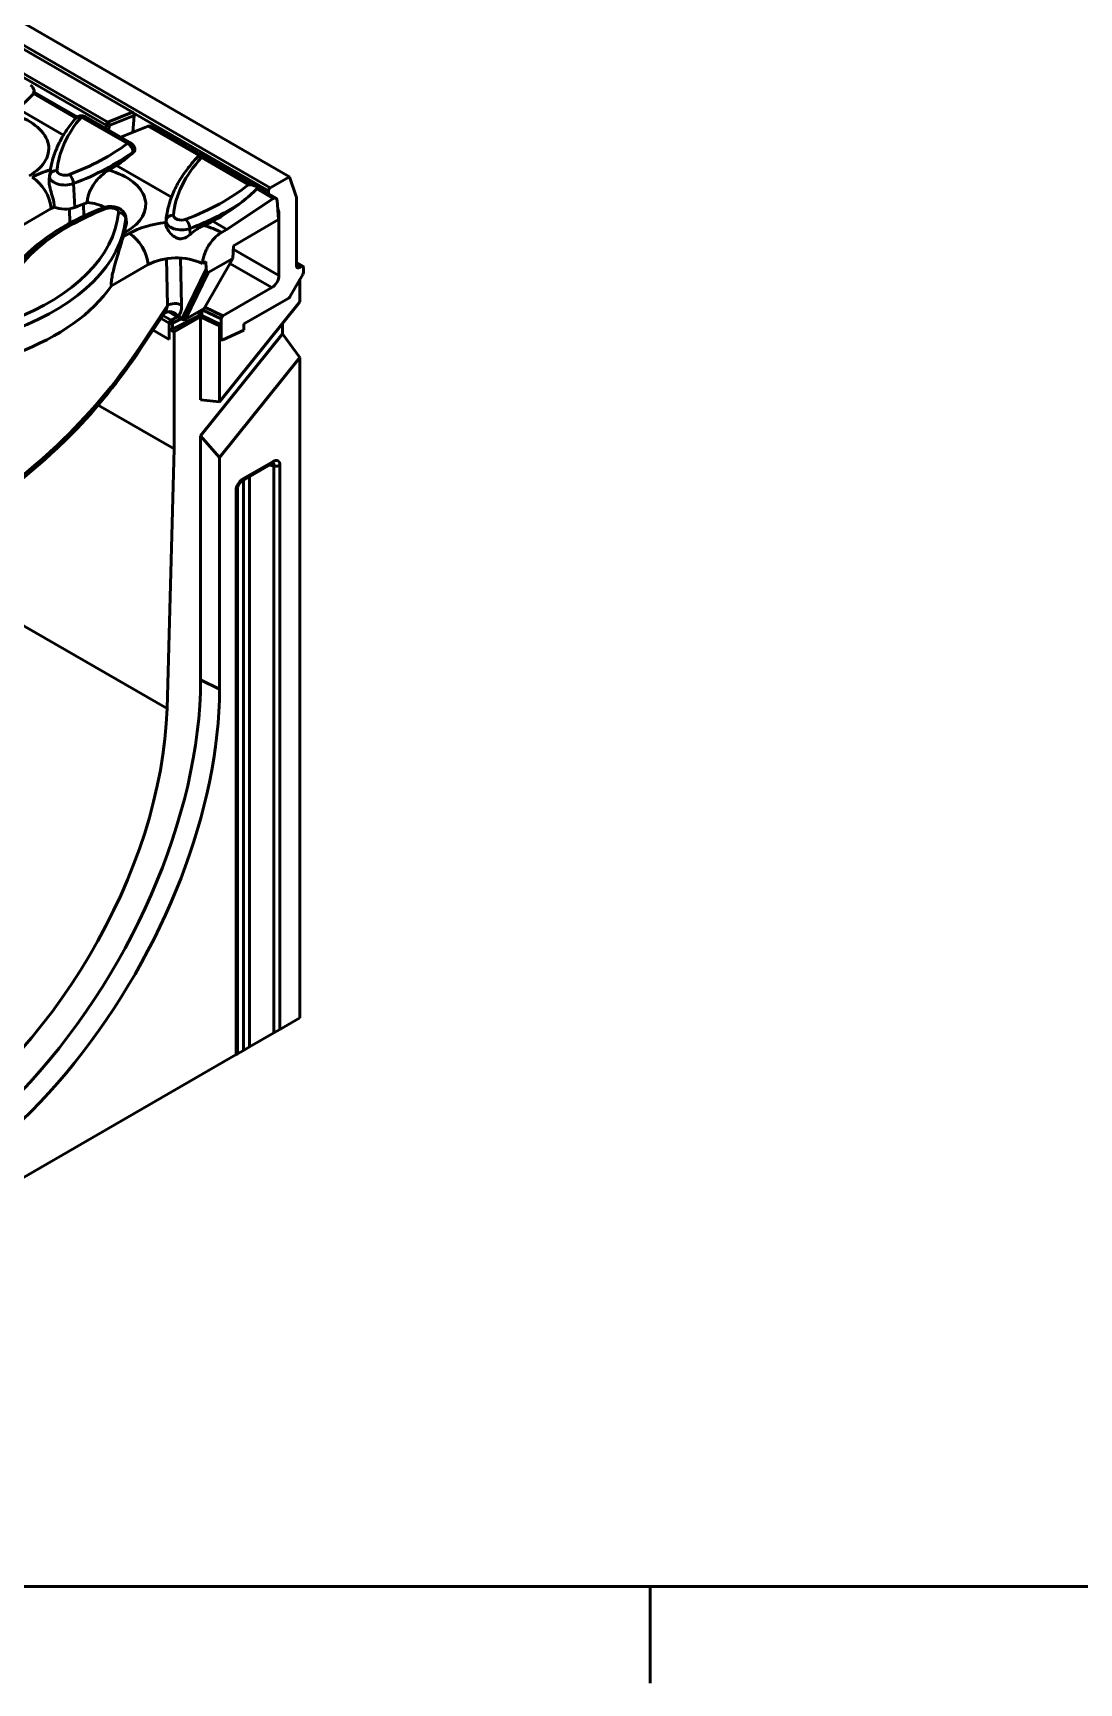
# Model space of a CAD drawing. Header units: millimetres. Extents: x 0 to 2219, y -32 to 1188.
# Drawn here: x 370.5 to 455.2, y 32.2 to 165.8 of the extents above; entities that cross this region are included whole.
import ezdxf

# ---------------------------------------------------------------- set-up
doc = ezdxf.new("R2010")
doc.units = ezdxf.units.MM
doc.header["$LTSCALE"] = 2
doc.layers.get('0').update_dxf_attribs({"lineweight": 50})
for name, color, linetype, lineweight in [('Rahmen (ISO)', 7, 'Continuous', 50), ('Sichtbar (ISO)', 7, 'Continuous', 50), ('Sichtbar schmal (ISO)', 7, 'Continuous', 50)]:
    doc.layers.add(name, color=color, linetype=linetype, lineweight=lineweight)

# ---------------------------------------------------------------- blocks, each defined once
blk = doc.blocks.new('Ränder Standardrahmen')
at = {"layer": 'Rahmen (ISO)'}
blk.add_line((210.25, 20), (210.25, 16.1), dxfattribs=at)
at = {"layer": 'Rahmen (ISO)', "flags": 128}
blk.add_lwpolyline([(20, 20), (20, 574), (821, 574), (821, 20), (20, 20)], dxfattribs=at)

msp = doc.modelspace()

# ---------------------------------------------------------------- linework, layer by layer
at = {"layer": 'Sichtbar (ISO)'}
for p, q in [((391.2896, 154.1523), (249.8683, 235.802)), ((368.9163, 164.955), (378.5908, 159.3694)), ((370.6109, 161.1254), (370.6291, 160.9923)), ((374.1084, 158.9907), (370.628, 161.0001)), ((373.001, 157.5261), (369.315, 159.6542)), ((374.7441, 159.0131), (378.4678, 156.8632)), ((378.7334, 159.1125), (378.6204, 157.7373)), ((379.8615, 158.2294), (377.6871, 157.3673)), ((380.1345, 158.2324), (384.0728, 155.9586)), ((378.763, 156.4178), (378.7715, 156.3584)), ((381.7398, 152.4807), (377.2947, 155.0471)), ((384.0804, 155.9542), (384.0734, 155.9583)), ((388.5318, 153.3842), (384.0804, 155.9542)), ((371.88, 154.3029), (371.8424, 153.9532)), ((389.734, 153.2542), (391.2896, 154.1523)), ((391.2896, 154.1523), (391.8481, 152.5403)), ((389.9859, 152.384), (386.2287, 149.8891)), ((388.85, 153.2005), (388.5318, 153.3842)), ((388.85, 153.2005), (390.2071, 152.417)), ((389.5926, 152.7718), (389.5926, 153.0092)), ((391.8553, 152.4928), (391.8553, 146.9671)), ((367.445, 148.933), (372.008, 151.5674)), ((390.2889, 152.2617), (390.4147, 150.6729)), ((390.4411, 146.1506), (390.4411, 151.3058)), ((378.0506, 150.8469), (378.0935, 150.4477)), ((381.3081, 150.674), (381.286, 150.4688)), ((386.2287, 149.8891), (385.0984, 150.5417)), ((386.2287, 149.8891), (385.7953, 149.6389)), ((386.7507, 148.5575), (390.4147, 150.6729)), ((386.7053, 147.5311), (386.7507, 148.5575)), ((376.8731, 145.3042), (379.8647, 147.0313)), ((384.2443, 147.1104), (384.5328, 147.277)), ((384.3902, 143.4884), (386.7053, 147.5311)), ((384.5328, 147.277), (384.5612, 146.6681)), ((384.7167, 146.3829), (386.7053, 147.5311)), ((392.3796, 146.8954), (391.8553, 147.1981)), ((392.3796, 146.2422), (391.3311, 144.4261)), ((392.1382, 145.824), (391.3311, 144.4261)), ((392.1382, 146.8038), (392.2796, 146.8855)), ((392.1382, 144.0197), (392.1382, 145.824)), ((392.421, 146.8038), (392.421, 146.3816)), ((385.9108, 142.8819), (389.8754, 145.1708)), ((391.2311, 144.3205), (387.6127, 142.2315)), ((391.2311, 144.3205), (387.6127, 142.2315)), ((381.148, 143.0634), (379.2435, 140.2055)), ((381.5312, 143.2172), (382.6376, 142.5784)), ((384.3601, 143.4574), (382.8376, 142.5784)), ((385.6328, 135.9268), (392.1382, 144.0197)), ((381.5616, 140.9731), (380.257, 141.7263)), ((381.5616, 140.9731), (381.5616, 141.8059)), ((381.5616, 141.8059), (381.9558, 141.5783)), ((383.9479, 142.8991), (381.8369, 141.8017)), ((381.9558, 141.5783), (384.0948, 142.8132)), ((384.0948, 142.8132), (385.6328, 142.0682)), ((384.0948, 136.0842), (384.0948, 142.8132)), ((385.7689, 142.1467), (384.2103, 142.9018)), ((385.6328, 142.0682), (385.7689, 142.1467)), ((385.6328, 142.0682), (385.6328, 135.9268)), ((385.7689, 142.6366), (385.7689, 141.0229)), ((385.7689, 141.0229), (385.7689, 142.1467)), ((387.6127, 141.7166), (385.8961, 140.9338)), ((387.6127, 141.7166), (385.8961, 140.9338)), ((387.6127, 142.2315), (387.6127, 141.7166)), ((387.6127, 142.2315), (387.6127, 141.7166)), ((390.7239, 142.2603), (390.7239, 141.4222)), ((381.9558, 132.1069), (381.9558, 141.5783)), ((390.7239, 141.4222), (384.0948, 133.1755)), ((390.7239, 141.4222), (392.1382, 139.5171)), ((392.1382, 139.5171), (385.6328, 131.4243)), ((392.1382, 86.0565), (392.1382, 139.5171)), ((375.8056, 135.6577), (381.9558, 132.1069)), ((384.0948, 136.0842), (385.6328, 135.9268)), ((384.0948, 113.4193), (384.0948, 133.1755)), ((385.6328, 131.4243), (384.0948, 133.1755)), ((381.3795, 111.0851), (381.9558, 132.1069)), ((385.6328, 131.4243), (385.6328, 112.6743)), ((387.4349, 129.5068), (389.8875, 130.9228)), ((387.0885, 83.1411), (387.0885, 128.9068)), ((392.1382, 86.0565), (390.5167, 85.1204)), ((390.0339, 84.8416), (388.0551, 83.6991)), ((390.5167, 85.1204), (390.0339, 84.8416)), ((386.9714, 83.0735), (332.1755, 51.437)), ((387.0885, 83.1411), (386.9714, 83.0735)), ((387.5722, 83.4204), (387.0885, 83.1411)), ((387.5722, 83.4204), (388.0551, 83.6991))]:
    msp.add_line(p, q, dxfattribs=at)
for centre, radius, start, end in [((370.0157, 161.0502), 0.6, 7.757544, 60), ((374.4441, 158.4935), 0.6, 60, 139.371056), ((378.1678, 156.3436), 0.6, 8.144022, 60), ((382.7376, 142.7516), 0.2, 240, 300)]:
    msp.add_arc(centre, radius, start, end, dxfattribs=at)
for centre, major_axis, ratio, start_param, end_param in [((353.3878, 166.3979), (-19.9092, -1.4014), 0.61880243, 2.45327861, 2.56373048), ((378.5872, 159.2074), (0.1061, -0.1717), 0.59022288, 0.67500833, 1.9936861), ((379.8628, 157.9274), (0.3175, 0.2669), 0.63225014, 0.22560301, 1.08592864), ((377.4882, 157.5747), (0.3994, 0.0261), 0.61956219, 5.03021024, 5.19252684), ((362.9085, 162.9937), (-19.91, 0), 0.57735027, 2.33348901, 2.37829988), ((362.816, 162.9053), (-19.8947, -1.4004), 0.61880243, 2.34132502, 2.44665318), ((379.6726, 155.7726), (11.2527, 3.5623), 0.58577705, 5.27875889, 5.43084342), ((389.734, 153.0909), (0.1, 0.1732), 0.57735027, 0.78539816, 2.35619449), ((390.0071, 152.0706), (0.2, 0.3464), 0.57735027, 5.58505361, 7.14351094), ((391.7139, 152.4112), (-0.1, -0.1732), 0.57735027, 2.35619449, 2.67794504), ((374.2707, 150.261), (3.2, 0), 0.57735027, 2.25555422, 2.35619449), ((373.1191, 152.3571), (-1.445, 0), 0.57735027, 0.92262554, 2.15050752), ((362.9085, 161.3607), (-20.085, 0), 0.57735027, 2.15050752, 2.21221975), ((374.2707, 150.261), (3.2, 0), 0.57735027, 0.86719561, 1.36454847), ((372.2441, 159.4127), (-19.8801, -1.3993), 0.61880243, 2.22956748, 2.39866402), ((390.1583, 151.1425), (0.2, 0.3464), 0.57735027, 5.49778714, 6.32497654), ((381.3449, 148.5498), (-0.0261, -2.2998), 0.0635231, 3.75452952, 3.77684402), ((401.1579, 149.7577), (-19.91, 0), 0.57735027, 6.22128195, 6.22450266), ((372.3366, 159.3648), (-19.91, 0), 0.57735027, 2.21812649, 2.2665647), ((358.1944, 151.1998), (19.91, 0), 0.57735027, 6.11489772, 6.14293155), ((382.1274, 145.725), (3.2, 0), 0.57735027, 0.84793893, 2.35619449), ((392.1382, 147.1304), (-0.2, -0.3464), 0.57735027, 5.49778714, 7.06858347), ((384.7024, 146.7582), (-0.0187, -0.384), 0.36731162, 4.96705662, 6.5155666), ((389.8754, 145.824), (0.4, 0.6928), 0.57735027, 3.92699082, 5.49778714), ((392.2796, 146.7222), (0.1, 0.1732), 0.57735027, 5.49778714, 7.06858347), ((392.2796, 146.2999), (-0.1, -0.1732), 0.57735027, 1.57079633, 2.35619449), ((358.1944, 149.5669), (20.085, 0), 0.57735027, 5.29210017, 5.90675937), ((391.2311, 144.4838), (-0.1, -0.1732), 0.57735027, 0.78539816, 1.57079633), ((391.2311, 144.4838), (-0.1, -0.1732), 0.57735027, 0.78539816, 1.57079633), ((381.7025, 142.4911), (-0.5284, 0.6007), 0.83457748, 4.58380736, 6.27525595), ((384.0818, 142.8133), (-0.2, 0), 0.57735027, 4.01425728, 5.44542727), ((384.2654, 143.6336), (0.0917, -0.1779), 0.60672809, 0.02906957, 0.37462515), ((381.703, 141.8875), (-0.2, 0), 0.57735027, 0.78539816, 2.30383461), ((385.9108, 142.7186), (0.1008, 0.1732), 0.57734188, 0.78921066, 2.36000699), ((385.9108, 141.1047), (0.1007, 0.1731), 0.57780492, 2.35957006, 3.82604658), ((385.9108, 141.1047), (0.1007, 0.1731), 0.57780492, 2.35957006, 3.82604658), ((362.1568, 99.1204), (-16.6, -28.752), 0.57735027, 5.49778714, 8.6393798), ((360.7426, 99.9369), (-16.5125, -28.6005), 0.57735027, 6.2639789, 8.6393798), ((360.7426, 99.9369), (-14.6, -25.2879), 0.57735027, 5.52994393, 8.60722301)]:
    msp.add_ellipse(centre, major_axis=major_axis, ratio=ratio, start_param=start_param, end_param=end_param, dxfattribs=at)
for points, knots in [([(370.5381, 160.8422), (370.5431, 160.8477), (370.5479, 160.8532), (370.557, 160.8643), (370.5613, 160.8699), (370.5654, 160.8756)], [0.0000000002, 0.0000000002, 0.0000000002, 0.0000000002, 0.0073447645, 0.0073447645, 0.0146939443, 0.0146939443, 0.0146939443, 0.0146939443]), ([(370.629, 160.9923), (370.63, 160.9849), (370.6273, 160.9744), (370.6148, 160.9489), (370.6066, 160.9352), (370.5872, 160.906), (370.577, 160.8917), (370.5654, 160.8756)], [-0.0807141786, -0.0807141786, -0.0807141786, -0.0807141786, -0.0473749197, -0.0473749197, -0.0207686777, -0.0207686777, -0.0000178233, -0.0000178233, -0.0000178233, -0.0000178233]), ([(373.9887, 158.8842), (373.7487, 158.6043), (373.527, 158.318), (373.1224, 157.7336), (372.9394, 157.4356), (372.614, 156.8298), (372.4715, 156.5219), (372.2287, 155.8984), (372.1284, 155.5827), (371.9713, 154.946), (371.9145, 154.6251), (371.88, 154.3029)], [3.467065974, 3.467065974, 3.467065974, 3.467065974, 3.546670272, 3.546670272, 3.626274569, 3.626274569, 3.705878866, 3.705878866, 3.785483164, 3.785483164, 3.865087461, 3.865087461, 3.865087461, 3.865087461]), ([(378.6518, 156.0978), (378.6919, 156.1321), (378.7229, 156.1704), (378.764, 156.2494), (378.7788, 156.2979), (378.7719, 156.355), (378.7717, 156.3567), (378.7715, 156.3584)], [0, 0, 0, 0, 0.049672451, 0.049672451, 0.098524278, 0.098524278, 0.100020886, 0.100020886, 0.100020886, 0.100020886]), ([(384.0728, 155.9586), (383.7555, 155.6446), (383.4624, 155.3208), (382.9276, 154.6559), (382.6858, 154.3148), (382.2566, 153.6177), (382.0691, 153.2617), (381.7512, 152.538), (381.6209, 152.1703), (381.4195, 151.427), (381.3486, 151.0513), (381.3081, 150.674)], [3.398970865, 3.398970865, 3.398970865, 3.398970865, 3.492194184, 3.492194184, 3.585417504, 3.585417504, 3.678640823, 3.678640823, 3.771864142, 3.771864142, 3.865087461, 3.865087461, 3.865087461, 3.865087461]), ([(384.1774, 155.6953), (384.1772, 155.696), (384.177, 155.6967), (384.1593, 155.7663), (384.142, 155.8256), (384.1111, 155.9107), (384.0968, 155.9403), (384.083, 155.9525), (384.0817, 155.9535), (384.0804, 155.9542)], [-0.000916489, -0.000916489, -0.000916489, -0.000916489, 0, 0, 0.090785002, 0.090785002, 0.173500689, 0.173500689, 0.182100723, 0.182100723, 0.182100723, 0.182100723]), ([(372.2468, 151.6921), (372.2452, 151.953), (372.1942, 152.2074), (372.0733, 152.6612), (372.004, 152.8703), (371.8976, 153.241), (371.8574, 153.402), (371.8256, 153.662), (371.8226, 153.76), (371.832, 153.853)], [-3.07038747, -3.07038747, -3.07038747, -3.07038747, -2.901341479, -2.901341479, -2.748096948, -2.748096948, -2.622729619, -2.622729619, -2.539880525, -2.539880525, -2.539880525, -2.539880525]), ([(376.6637, 154.683), (376.5606, 154.6262), (376.4572, 154.5595), (376.1069, 154.3017), (375.8666, 154.0699), (375.472, 153.5833), (375.3085, 153.3349), (375.0821, 152.8722), (375.0051, 152.6611), (374.936, 152.3199), (374.9237, 152.1921), (374.926, 152.0694)], [-2.722822417, -2.722822417, -2.722822417, -2.722822417, -2.614029808, -2.614029808, -2.351259793, -2.351259793, -2.127811428, -2.127811428, -1.951431562, -1.951431562, -1.840039409, -1.840039409, -1.840039409, -1.840039409]), ([(388.5318, 153.3842), (388.4944, 153.4058), (388.454, 153.4243), (388.3469, 153.4635), (388.2776, 153.4802), (388.1331, 153.5006), (388.0573, 153.504), (387.9807, 153.5006), (387.9798, 153.5006), (387.9788, 153.5006)], [0.399657718, 0.399657718, 0.399657718, 0.399657718, 0.435350029, 0.435350029, 0.490202578, 0.490202578, 0.547078004, 0.547078004, 0.547797067, 0.547797067, 0.547797067, 0.547797067]), ([(388.6503, 153.1551), (388.6513, 153.1561), (388.6522, 153.157), (388.6559, 153.1605), (388.6586, 153.163), (388.6626, 153.1666), (388.6638, 153.1676), (388.666, 153.1695), (388.6669, 153.1703), (388.6687, 153.1717), (388.6695, 153.1724), (388.6716, 153.1741), (388.6727, 153.175), (388.6769, 153.1782), (388.6798, 153.1805), (388.7121, 153.2032), (388.743, 153.2147), (388.7914, 153.2184), (388.8092, 153.2164), (388.8342, 153.2085), (388.8424, 153.2049), (388.85, 153.2005)], [-0.3714370859, -0.3714370859, -0.3714370859, -0.3714370859, -0.3701333113, -0.3701333113, -0.3664228187, -0.3664228187, -0.3647684791, -0.3647684791, -0.3635407701, -0.3635407701, -0.3624006068, -0.3624006068, -0.3608444359, -0.3608444359, -0.3569723632, -0.3569723632, -0.3191901437, -0.3191901437, -0.2960748, -0.2960748, -0.2837593682, -0.2837593682, -0.2837593682, -0.2837593682]), ([(376.2367, 151.6349), (375.2119, 151.2475), (374.247, 150.804), (372.4687, 149.8173), (371.6553, 149.274), (370.2081, 148.1022), (369.5742, 147.4735), (368.5106, 146.1472), (368.081, 145.4493), (367.4488, 144.0063), (367.2467, 143.2612), (367.1659, 142.5091)], [2.93590568, 2.93590568, 2.93590568, 2.93590568, 3.121742036, 3.121742036, 3.307578392, 3.307578392, 3.493414749, 3.493414749, 3.679251105, 3.679251105, 3.865087461, 3.865087461, 3.865087461, 3.865087461]), ([(378.0506, 150.8469), (378.0406, 150.9397), (378.0146, 151.0289), (377.9366, 151.1975), (377.8825, 151.2744), (377.748, 151.4217), (377.6645, 151.4855), (377.4656, 151.6038), (377.3475, 151.6499), (377.0942, 151.7164), (376.958, 151.7336), (376.6863, 151.7362), (376.5509, 151.7219), (376.3572, 151.6758), (376.2965, 151.6575), (376.2367, 151.6349)], [0.84730152, 0.84730152, 0.84730152, 0.84730152, 1.04618125, 1.04618125, 1.27053191, 1.27053191, 1.55604408, 1.55604408, 1.92906516, 1.92906516, 2.33958728, 2.33958728, 2.74695421, 2.74695421, 2.93590568, 2.93590568, 2.93590568, 2.93590568]), ([(377.9504, 149.7631), (377.9479, 149.7529), (377.9454, 149.7426), (377.9321, 149.6879), (377.9207, 149.6413), (377.9089, 149.5929)], [1.0402994883, 1.0402994883, 1.0402994883, 1.0402994883, 1.0546564987, 1.0546564987, 1.1167000163, 1.1167000163, 1.1167000163, 1.1167000163]), ([(383.2576, 149.4838), (383.1276, 149.3703), (382.9856, 149.2716), (382.7673, 149.1742), (382.6914, 149.1491), (382.5598, 149.1259), (382.5063, 149.1217), (382.3999, 149.1251), (382.3483, 149.1322), (382.2263, 149.1614), (382.1583, 149.1879), (381.9728, 149.2832), (381.859, 149.3708), (381.6348, 149.5884), (381.5214, 149.7306), (381.366, 149.9951), (381.3175, 150.1088), (381.2784, 150.282), (381.2736, 150.3445), (381.2792, 150.4019)], [-1.360237042, -1.360237042, -1.360237042, -1.360237042, -1.215763575, -1.215763575, -1.143593234, -1.143593234, -1.094718785, -1.094718785, -1.047138776, -1.047138776, -0.980926743, -0.980926743, -0.857172388, -0.857172388, -0.709442108, -0.709442108, -0.593761463, -0.593761463, -0.520618514, -0.520618514, -0.520618514, -0.520618514]), ([(384.3434, 150.1953), (384.2724, 150.1642), (384.2009, 150.1298), (383.8314, 149.9357), (383.5354, 149.7265), (383.2576, 149.4838)], [-3.03452597, -3.03452597, -3.03452597, -3.03452597, -2.969324785, -2.969324785, -2.697749791, -2.697749791, -2.697749791, -2.697749791]), ([(385.7953, 149.6389), (385.6992, 149.5834), (385.5943, 149.5119), (385.3888, 149.346), (385.2882, 149.2517), (385.1106, 149.0643), (385.0172, 148.954), (384.8429, 148.719), (384.762, 148.5943), (384.6261, 148.359), (384.5586, 148.2267), (384.4421, 147.9585), (384.3932, 147.8225), (384.3196, 147.5753), (384.2882, 147.4412), (384.2571, 147.2425), (384.2494, 147.1751), (384.2443, 147.1104)], [0.814738354, 0.814738354, 0.814738354, 0.814738354, 0.916662591, 0.916662591, 1.018586827, 1.018586827, 1.120511472, 1.120511472, 1.222436117, 1.222436117, 1.324301195, 1.324301195, 1.426166274, 1.426166274, 1.527934049, 1.527934049, 1.581400378, 1.581400378, 1.581400378, 1.581400378]), ([(377.8231, 149.2745), (377.7436, 149.0052), (377.6473, 148.6799), (377.411, 147.894), (377.266, 147.422), (377.052, 146.6337), (376.9548, 146.2481), (376.8893, 145.8011), (376.8765, 145.6886), (376.8654, 145.4814), (376.8663, 145.3861), (376.8731, 145.3042)], [-1.17413138, -1.17413138, -1.17413138, -1.17413138, -0.82821986, -0.82821986, -0.41657877, -0.41657877, -0.15549961, -0.15549961, -0.07774981, -0.07774981, -0.0059838, -0.0059838, -0.0059838, -0.0059838]), ([(381.6267, 143.203), (381.6267, 143.203), (381.6266, 143.2031), (381.6249, 143.2036), (381.6176, 143.2059), (381.5963, 143.2106), (381.5814, 143.2132), (381.5396, 143.2175), (381.5098, 143.2183), (381.4335, 143.2125), (381.3847, 143.2025), (381.307, 143.1751), (381.2764, 143.1609), (381.2212, 143.1291), (381.1963, 143.1109), (381.1781, 143.0952)], [0.122184958, 0.122184958, 0.122184958, 0.122184958, 0.12541462, 0.12541462, 0.148238692, 0.148238692, 0.171893312, 0.171893312, 0.205727645, 0.205727645, 0.254297805, 0.254297805, 0.287754843, 0.287754843, 0.321690516, 0.321690516, 0.321690516, 0.321690516]), ([(379.2435, 140.2055), (377.5885, 137.722), (375.6929, 135.3839), (373.3089, 132.9695), (372.9129, 132.5844), (372.5133, 132.2114)], [0, 0, 0, 0, 2.24242333, 2.24242333, 2.68248695, 2.68248695, 2.68248695, 2.68248695]), ([(372.5133, 132.2114), (369.6937, 129.5804), (366.7397, 127.2797), (363.2571, 125.0822), (362.7187, 124.7568), (362.1806, 124.4461)], [0, 0, 0, 0, 3.1081526, 3.1081526, 3.67568661, 3.67568661, 3.67568661, 3.67568661]), ([(389.8875, 130.9228), (389.897, 130.9283), (389.9057, 130.9327), (389.9207, 130.9396), (389.9269, 130.942), (389.9365, 130.9453), (389.9398, 130.9461), (389.9422, 130.9465), (389.9426, 130.9466), (389.9426, 130.9466)], [-0.751879414, -0.751879414, -0.751879414, -0.751879414, -0.65060519, -0.65060519, -0.549330966, -0.549330966, -0.448056742, -0.448056742, -0.400967064, -0.400967064, -0.400967064, -0.400967064]), ([(387.0885, 128.9068), (387.0885, 128.9311), (387.091, 128.9603), (387.1025, 129.025), (387.1117, 129.0606), (387.1371, 129.1341), (387.1532, 129.172), (387.1914, 129.2461), (387.2135, 129.2824), (387.2612, 129.3497), (387.2869, 129.3808), (387.3388, 129.435), (387.365, 129.4581), (387.4056, 129.4887), (387.421, 129.4987), (387.4349, 129.5068)], [-0.75187941, -0.75187941, -0.75187941, -0.75187941, -0.52954968, -0.52954968, -0.30451275, -0.30451275, -0.07760853, -0.07760853, 0.14996643, 0.14996643, 0.37743144, 0.37743144, 0.60387013, 0.60387013, 0.75187941, 0.75187941, 0.75187941, 0.75187941])]:
    msp.add_open_spline(points, degree=3, knots=knots, dxfattribs=at)
for points in [[(370.6102, 161.1312), (370.6103, 161.1308), (370.6103, 161.1305), (370.6103, 161.1302)], [(378.5908, 159.3694), (378.6057, 159.3608), (378.6211, 159.349), (378.6361, 159.3349)], [(378.7615, 156.4286), (378.7616, 156.4281), (378.7617, 156.4275), (378.7618, 156.4269)], [(371.832, 153.853), (371.8354, 153.8868), (371.8389, 153.9202), (371.8424, 153.9531)], [(378.0907, 150.3894), (378.0582, 150.2124), (378.0114, 150.0142), (377.9504, 149.7631)], [(378.0934, 150.4477), (378.0954, 150.4296), (378.0945, 150.4101), (378.0907, 150.3894)], [(381.1781, 143.0952), (381.1635, 143.0826), (381.1544, 143.072), (381.1496, 143.0658)]]:
    msp.add_open_spline(points, degree=3, dxfattribs=at)
at = {"layer": 'Sichtbar schmal (ISO)'}
for p, q in [((389.734, 153.2542), (248.3126, 234.9038)), ((367.8945, 163.2641), (376.461, 158.3182)), ((376.5901, 158.5554), (367.9763, 163.5286)), ((370.5281, 160.9152), (370.5381, 160.8422)), ((370.5654, 160.8756), (373.9975, 158.8941)), ((378.1678, 156.8335), (374.4441, 158.9834)), ((378.5908, 159.3694), (376.5901, 158.5554)), ((376.702, 158.286), (378.7334, 159.1125)), ((378.6361, 159.3349), (389.5926, 153.0092)), ((376.461, 158.3182), (376.4378, 158.0353)), ((376.6704, 157.9009), (376.702, 158.286)), ((379.8615, 158.2294), (383.971, 155.8567)), ((378.6406, 156.1752), (378.6518, 156.0978)), ((384.1774, 155.6953), (387.9788, 153.5006)), ((371.8732, 154.2365), (371.832, 153.853)), ((373.8027, 153.5934), (373.9107, 151.6592)), ((388.6503, 153.1551), (389.9859, 152.384)), ((373.5168, 150.3979), (373.4895, 151.5508)), ((374.6112, 151.9364), (374.6343, 150.9606)), ((390.3609, 151.3521), (390.4411, 151.3058)), ((377.9089, 149.5929), (378.0826, 149.6932)), ((378.051, 150.7619), (378.0907, 150.3894)), ((381.3013, 150.6077), (381.2792, 150.4019)), ((383.2308, 149.9645), (383.2576, 149.4838)), ((378.3155, 149.5588), (377.8231, 149.2745)), ((390.4411, 146.1506), (386.7388, 148.2882)), ((381.424, 143.7279), (381.3344, 147.5148)), ((382.4641, 147.5622), (382.5544, 143.7447)), ((386.4772, 147.1328), (389.8754, 145.1708)), ((391.8553, 147.1304), (392.2796, 146.8855)), ((392.1382, 146.8038), (391.8553, 146.9671)), ((384.5612, 146.6681), (382.5964, 142.6615)), ((382.8656, 142.6082), (384.7167, 146.3829)), ((379.1433, 140.3056), (381.424, 143.7279)), ((384.3902, 143.4884), (382.8656, 142.6082)), ((383.9479, 143.2194), (383.9479, 142.8991)), ((384.2103, 142.9018), (384.2103, 143.3709)), ((384.2299, 143.3822), (385.7689, 142.6366)), ((385.9108, 142.8819), (384.4485, 143.5903)), ((381.5616, 140.9731), (380.257, 141.7263)), ((380.8935, 142.6815), (381.5616, 142.2958)), ((381.703, 142.5407), (381.0507, 142.9173)), ((381.5616, 142.2958), (381.5616, 140.9731)), ((382.2291, 142.8142), (381.703, 142.5407)), ((381.8369, 142.2916), (382.5196, 142.6465)), ((381.8369, 141.8017), (381.8369, 142.2916)), ((382.5964, 142.6615), (382.2674, 142.8514)), ((389.9703, 131.1059), (387.5178, 129.6899)), ((387.5722, 129.5861), (387.5722, 83.4204)), ((388.0551, 83.6991), (388.0551, 129.8649)), ((389.6535, 130.7877), (390.0339, 130.7537)), ((390.0339, 130.7537), (390.0339, 84.8416)), ((390.5167, 85.1204), (390.5167, 130.7904)), ((386.9714, 128.7435), (386.9714, 83.0735)), ((360.209, 123.3079), (381.3795, 111.0851)), ((385.6328, 112.6743), (384.0948, 113.4193))]:
    msp.add_line(p, q, dxfattribs=at)
for centre, major_axis, ratio, start_param, end_param in [((366.414, 156.4301), (5.3909, 0), 0.57735027, 5.49778714, 7.4080796), ((391.7298, 154.0398), (-19.2902, 0), 0.57735027, 5.82326046, 6.22707289), ((374.4441, 158.4935), (-0.4554, 0.3907), 0.73165104, 5.27295778, 6.28318531), ((374.4441, 158.4935), (0.3, 0.5196), 0.57735027, 0, 0.78539816), ((376.6024, 158.3999), (-0.1, -0.1732), 0.57735027, 4.01425728, 5.49778714), ((376.6024, 158.3999), (-0.1993, 0.0164), 0.62707677, 0.83483136, 2.14484778), ((376.6024, 158.3999), (0.0754, -0.1853), 0.35307356, 0.77417057, 2.40936376), ((362.9085, 163.6469), (-19.2902, 0), 0.57735027, 2.15050752, 2.4833011), ((378.1678, 156.3436), (0.3, 0.5196), 0.57735027, 0, 0.78539816), ((378.1678, 156.3436), (0.3589, -0.4808), 0.64588028, 0.8005008, 2.28403066), ((362.9085, 163.1997), (19.8879, 0), 0.57735027, 5.29210017, 5.62489376), ((401.1579, 150.4109), (-19.2902, 0), 0.57735027, 5.7888103, 6.22707289), ((374.2707, 151.894), (-5.3909, 0), 0.57735027, 5.16077057, 5.49778714), ((370.4588, 152.2986), (1.1, -1.9053), 0.57735027, 0.87643294, 2.35619449), ((373.1191, 154.1961), (-1.2479, 0), 0.57735027, 6.22707289, 8.43369282), ((372.4699, 154.1745), (-0.5972, 0.0581), 0.81521151, 4.7915366, 6.27506646), ((391.7298, 153.5926), (-19.8879, 0), 0.57735027, 6.22128195, 6.22707289), ((373.1191, 154.6433), (-0.6502, 0), 0.57735027, 6.22707289, 8.43369282), ((373.4753, 153.8394), (0.2122, -0.5612), 0.4472624, 0.9563656, 2.43989547), ((374.2707, 151.894), (5.3909, 0), 0.57735027, 5.49778714, 7.39404228), ((372.3366, 160.018), (-19.2902, 0), 0.57735027, 2.15050752, 2.51646922), ((387.0157, 142.2459), (-19.2902, 0), 0.57735027, 5.29210017, 6.22707289), ((358.1944, 151.853), (19.2902, 0), 0.57735027, 5.29210017, 6.22707289), ((376.4489, 151.0737), (-0.2122, 0.5612), 0.4472624, 5.58148812, 6.28318531), ((376.8051, 151.2495), (0.6502, 0), 0.57735027, 6.22707289, 8.43369282), ((377.4543, 150.7385), (0.5972, -0.0581), 0.81521151, 0.16641408, 1.64994394), ((381.898, 150.5456), (-0.5972, 0.0581), 0.81521151, 4.7915366, 6.27506646), ((382.5472, 151.0145), (-0.6502, 0), 0.57735027, 6.22707289, 8.43369282), ((372.3366, 159.5708), (19.8879, 0), 0.57735027, 5.29210017, 5.57725188), ((358.1944, 151.4058), (19.8879, 0), 0.57735027, 5.29210017, 6.22707289), ((378.0826, 147.8969), (-1.1, 1.9053), 0.57735027, 5.49778714, 5.58290667), ((376.8051, 150.8023), (1.2479, 0), 0.57735027, 6.22707289, 6.34508866), ((382.1274, 147.3579), (-5.3909, 0), 0.57735027, 4.86983883, 5.49778714), ((382.5472, 150.5673), (-1.2479, 0), 0.57735027, 6.22707289, 8.43369282), ((401.1579, 149.9637), (-19.8879, 0), 0.57735027, 6.22128195, 6.22707289), ((382.9034, 150.2105), (-0.2122, 0.5612), 0.4472624, 4.09795826, 5.58148812), ((382.1274, 147.3579), (-5.3909, 0), 0.57735027, 3.96409896, 4.28876875), ((378.3155, 147.7625), (-1.1, 1.9053), 0.57735027, 4.0180256, 5.49778714), ((380.8569, 144.0692), (-0.2035, -1.3266), 0.46436565, 0.7842309, 1.38236658), ((381.9894, 143.3843), (-0.7998, -0.0189), 0.62166042, 3.91349589, 5.48292222), ((381.4219, 144.4296), (-0.6982, 1.6709), 0.53410572, 3.32004537, 4.08122585), ((381.703, 142.3774), (-0.1, -0.1732), 0.57735027, 3.92699082, 5.49778714), ((381.703, 142.3774), (-0.2, 0), 0.57735027, 0.78539816, 2.30383461), ((381.703, 142.3774), (0.0922, -0.1775), 0.54634285, 0.81024256, 2.38103889), ((382.7376, 142.7516), (0.1796, -0.0881), 0.79471604, 4.26158745, 5.81009744), ((382.7376, 142.7516), (-0.1, -0.1732), 0.57735027, 5.55014702, 6.28318531), ((382.7376, 142.7516), (0.1, -0.1732), 0.57735027, 0, 0.34555558), ((367.1662, 149.958), (-14.1196, -23.2535), 0.56204401, 1.10668965, 1.49595206), ((378.5778, 140.6492), (0.6657, -0.4436), 0.06143571, 0, 0.59813572), ((363.22, 162.8294), (-24.5016, -40.3517), 0.56204401, 0.79782036, 1.10668965), ((371.9675, 132.7963), (0.5458, -0.5849), 0.36991752, 6.28318124, 6.93289044), ((389.6875, 131.2692), (0.2, -0.3464), 0.57735027, 0, 0.78539816), ((389.6482, 130.5703), (0.3649, 0.3401), 0.4468031, 5.6671572, 6.63372071), ((389.9311, 130.407), (0.4278, 0.7409), 0.53988782, 5.53130589, 7.03506472), ((387.557, 129.0363), (-0.4, -0.6928), 0.61741222, 3.96050957, 5.46426839), ((387.2349, 129.8532), (0.2, -0.3464), 0.57735027, 0, 0.78539816), ((390.2339, 130.9537), (-0.4, 0), 0.57735027, 1.04719755, 2.35619449), ((386.6885, 128.9068), (0.4, 0), 0.57735027, 5.49778714, 6.28318531)]:
    msp.add_ellipse(centre, major_axis=major_axis, ratio=ratio, start_param=start_param, end_param=end_param, dxfattribs=at)
for points, knots in [([(370.6103, 161.1302), (370.6111, 161.1246), (370.6116, 161.119), (370.6119, 161.1134), (370.6151, 161.0473), (370.5857, 160.9775), (370.5281, 160.9152)], [0.535154549, 0.535154549, 0.535154549, 0.535154549, 0.571428571, 0.571428571, 0.571428571, 1, 1, 1, 1]), ([(378.7618, 156.4269), (378.7637, 156.4136), (378.7642, 156.4001), (378.7633, 156.3864), (378.7586, 156.3143), (378.7151, 156.2392), (378.6406, 156.1752)], [0.490357814, 0.490357814, 0.490357814, 0.490357814, 0.571428571, 0.571428571, 0.571428571, 1, 1, 1, 1]), ([(382.2674, 142.8514), (382.2268, 142.8637), (382.1864, 142.8793), (382.1462, 142.8965), (382.0708, 142.9288), (381.995, 142.967), (381.9191, 143.0069), (381.8901, 143.0222), (381.8609, 143.0379), (381.8315, 143.0539), (381.7361, 143.1057), (381.6394, 143.1604), (381.5413, 143.2167)], [0, 0, 0, 0, 0.156935171, 0.156935171, 0.156935171, 0.45099233, 0.45099233, 0.45099233, 0.56356035, 0.56356035, 0.56356035, 0.928753372, 0.928753372, 0.928753372, 0.928753372])]:
    msp.add_open_spline(points, degree=3, knots=knots, dxfattribs=at)

# ---------------------------------------------------------------- block references
at = {"xscale": 2, "yscale": 2, "zscale": 2}
msp.add_blockref('Ränder Standardrahmen', (0, 0), dxfattribs=at)

doc.saveas('drawing.dxf')
